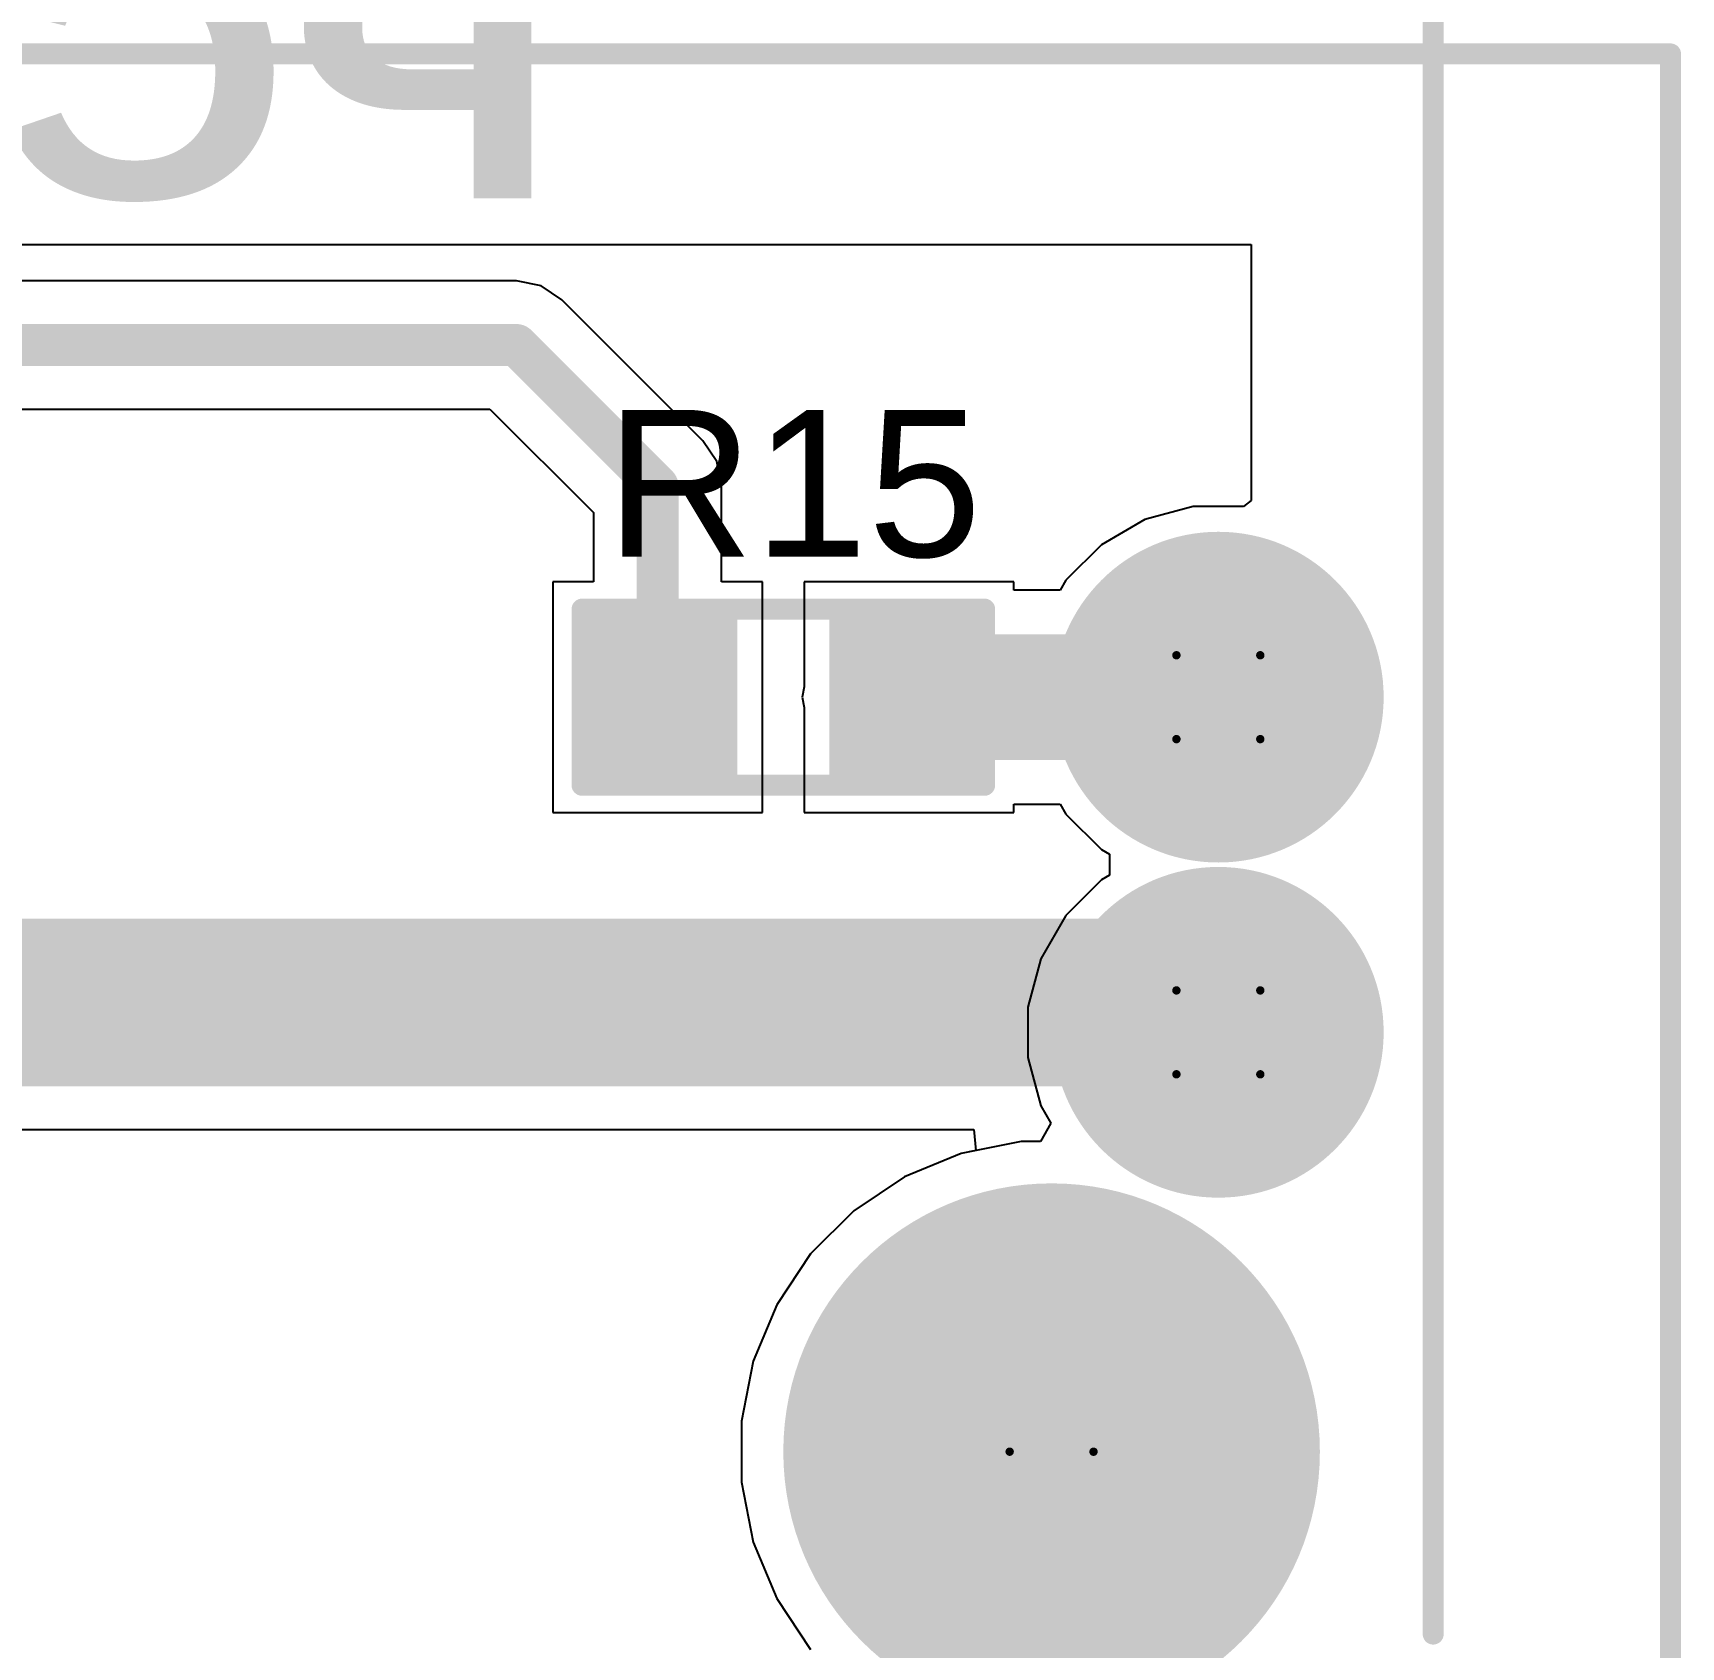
# Model space of a CAD drawing. Header units: inches. Extents: x -0.8 to 12, y -0.1 to 3.7.
# Drawn here: x 0.9087 to 1.3017, y 1.5745 to 1.9594 of the extents above; entities that cross this region are included whole.
import ezdxf

# ---------------------------------------------------------------- set-up
doc = ezdxf.new("R2010")
doc.units = ezdxf.units.IN
doc.header["$MEASUREMENT"] = 0
for name, color, linetype in [('Board Outline', 216, 'Continuous'), ('Bottom Layer', 5, 'Continuous'), ('Bottom Overlay', 54, 'Continuous'), ('Bottom Solder', 6, 'Continuous'), ('Drill Drawing', 1, 'Continuous'), ('Multi-Layer', 9, 'Continuous'), ('Pad Holes', 156, 'Continuous'), ('Top Layer', 1, 'Continuous'), ('Top Overlay', 2, 'Continuous'), ('Top Paste', 8, 'Continuous'), ('Top Solder', 216, 'Continuous')]:
    doc.layers.add(name, color=color, linetype=linetype)
doc.styles.add('Arial', font='', dxfattribs={"height": 0.2})
doc.styles.add('Arial Black_Bold', font='', dxfattribs={"height": 0.2})
doc.styles.get('Arial').set_extended_font_data('Arial')
doc.styles.get('Arial Black_Bold').set_extended_font_data('Arial Black', bold=True)

# ---------------------------------------------------------------- blocks, each defined once
blk = doc.blocks.new('ARJM11D7_114_AB_EW2_B_5')
at = {"layer": 'Bottom Layer'}
h = blk.add_hatch(color=5, dxfattribs=at)
edge = h.paths.add_edge_path()
edge.add_arc((0.26476, 0.26142), 0.03543, 0, 360)
h = blk.add_hatch(color=5, dxfattribs=at)
edge = h.paths.add_edge_path()
edge.add_arc((0.26476, 0.1815), 0.03543, 0, 360)
at = {"layer": 'Bottom Solder'}
h = blk.add_hatch(color=6, dxfattribs=at)
edge = h.paths.add_edge_path()
edge.add_arc((0.26476, 0.26142), 0.03943, 0, 360)
h = blk.add_hatch(color=6, dxfattribs=at)
edge = h.paths.add_edge_path()
edge.add_arc((0.26476, 0.1815), 0.03943, 0, 360)
h = blk.add_hatch(color=6, dxfattribs=at)
edge = h.paths.add_edge_path()
edge.add_arc((0.225, 0.0815), 0.004, 0, 360)
at = {"layer": 'Multi-Layer'}
h = blk.add_hatch(color=9, dxfattribs=at)
edge = h.paths.add_edge_path()
edge.add_arc((0.26476, 0.26142), 0.03543, 0, 360)
h = blk.add_hatch(color=9, dxfattribs=at)
edge = h.paths.add_edge_path()
edge.add_arc((0.26476, 0.1815), 0.03543, 0, 360)
at = {"layer": 'Pad Holes'}
h = blk.add_hatch(color=7, dxfattribs=at)
edge = h.paths.add_edge_path()
edge.add_arc((0.26476, 0.26142), 0.02047, 0, 360)
h = blk.add_hatch(color=7, dxfattribs=at)
edge = h.paths.add_edge_path()
edge.add_arc((0.26476, 0.1815), 0.02047, 0, 360)
h = blk.add_hatch(color=7, dxfattribs=at)
edge = h.paths.add_edge_path()
edge.add_arc((0.225, 0.0815), 0.06398, 0, 360)
at = {"layer": 'Top Layer'}
h = blk.add_hatch(color=1, dxfattribs=at)
edge = h.paths.add_edge_path()
edge.add_arc((0.26476, 0.26142), 0.03543, 0, 360)
h = blk.add_hatch(color=1, dxfattribs=at)
edge = h.paths.add_edge_path()
edge.add_arc((0.26476, 0.1815), 0.03543, 0, 360)
at = {"layer": 'Top Solder'}
h = blk.add_hatch(color=216, dxfattribs=at)
edge = h.paths.add_edge_path()
edge.add_arc((0.26476, 0.26142), 0.03943, 0, 360)
h = blk.add_hatch(color=216, dxfattribs=at)
edge = h.paths.add_edge_path()
edge.add_arc((0.26476, 0.1815), 0.03943, 0, 360)
h = blk.add_hatch(color=216, dxfattribs=at)
edge = h.paths.add_edge_path()
edge.add_arc((0.225, 0.0815), 0.004, 0, 360)
at = {"layer": 'Bottom Overlay'}
blk.add_lwpolyline([(0.316, 0.038, 0.005, 0.005, 0), (0.316, 0.509, 0.005, 0.005, 0)], format="xyseb", dxfattribs=at)
blk.add_lwpolyline([(0.31475, 0.038, 0.0025, 0.0025, 1), (0.31725, 0.038, 0.0025, 0.0025, 1)], format="xyseb", close=True, dxfattribs=at)
at = {"layer": 'Bottom Overlay', "style": 'Arial Black_Bold', "text_generation_flag": 2}
blk.add_text('PCB Edge', height=0.06, rotation=360, dxfattribs=at).set_placement((0.10739, 0.38034))
blk = doc.blocks.new('RES_0603_39')
at = {"layer": 'Top Layer'}
for points in [[(-0.015, 0.0175), (-0.015, -0.0175), (-0.045, -0.0175), (-0.045, 0.0175)], [(0.045, 0.0175), (0.045, -0.0175), (0.015, -0.0175), (0.015, 0.0175)]]:
    blk.add_hatch(color=1, dxfattribs=at).paths.add_polyline_path(points)
at = {"layer": 'Top Paste'}
for points in [[(-0.015, 0.0175), (-0.015, -0.0175), (-0.045, -0.0175), (-0.045, 0.0175)], [(0.045, 0.0175), (0.045, -0.0175), (0.015, -0.0175), (0.015, 0.0175)]]:
    blk.add_hatch(color=8, dxfattribs=at).paths.add_polyline_path(points)
at = {"layer": 'Top Solder'}
for points in [[(-0.011, 0.0215), (-0.011, -0.0215), (-0.049, -0.0215), (-0.049, 0.0215)], [(0.049, 0.0215), (0.049, -0.0215), (0.011, -0.0215), (0.011, 0.0215)]]:
    blk.add_hatch(color=216, dxfattribs=at).paths.add_polyline_path(points)
at = {"layer": 'Top Overlay'}
for points in [[(-0.048, 0.021, 0.005, 0.005, 0), (-0.048, -0.021, 0.005, 0.005, 0)], [(0.048, 0.021, 0.005, 0.005, 0), (-0.048, 0.021, 0.005, 0.005, 0)], [(0.048, 0.021, 0.005, 0.005, 0), (0.048, -0.021, 0.005, 0.005, 0)], [(0.048, -0.021, 0.005, 0.005, 0), (-0.048, -0.021, 0.005, 0.005, 0)]]:
    blk.add_lwpolyline(points, format="xyseb", dxfattribs=at)
for points in [[(-0.04925, 0.021, 0.0025, 0.0025, 1), (-0.04675, 0.021, 0.0025, 0.0025, 1)], [(-0.04925, 0.021, 0.0025, 0.0025, 1), (-0.04675, 0.021, 0.0025, 0.0025, 1)], [(0.04675, 0.021, 0.0025, 0.0025, 1), (0.04925, 0.021, 0.0025, 0.0025, 1)], [(0.04675, 0.021, 0.0025, 0.0025, 1), (0.04925, 0.021, 0.0025, 0.0025, 1)], [(-0.04925, -0.021, 0.0025, 0.0025, 1), (-0.04675, -0.021, 0.0025, 0.0025, 1)], [(-0.04925, -0.021, 0.0025, 0.0025, 1), (-0.04675, -0.021, 0.0025, 0.0025, 1)], [(0.04675, -0.021, 0.0025, 0.0025, 1), (0.04925, -0.021, 0.0025, 0.0025, 1)], [(0.04675, -0.021, 0.0025, 0.0025, 1), (0.04925, -0.021, 0.0025, 0.0025, 1)]]:
    blk.add_lwpolyline(points, format="xyseb", close=True, dxfattribs=at)

msp = doc.modelspace()

# ---------------------------------------------------------------- linework, layer by layer
at = {"layer": 'Board Outline'}
for points in [[(0, 1.95441, 0.005, 0.005, 0), (1.29921, 1.95441, 0.005, 0.005, 0)], [(0, 1.95441, 0.005, 0.005, 0), (1.29921, 1.95441, 0.005, 0.005, 0)], [(1.29921, 0, 0.005, 0.005, 0), (1.29921, 1.95441, 0.005, 0.005, 0)], [(1.29921, 1.95441, 0.005, 0.005, 0), (1.29921, 1.95441, 0.005, 0.005, 0)]]:
    msp.add_lwpolyline(points, format="xyseb", dxfattribs=at)
msp.add_lwpolyline([(1.29796, 1.95441, 0.0025, 0.0025, 1), (1.30046, 1.95441, 0.0025, 0.0025, 1)], format="xyseb", close=True, dxfattribs=at)
msp.add_lwpolyline([(1.29796, 1.95441, 0.0025, 0.0025, 1), (1.30046, 1.95441, 0.0025, 0.0025, 1)], format="xyseb", close=True, dxfattribs=at)
msp.add_lwpolyline([(1.29796, 1.95441, 0.0025, 0.0025, 1), (1.30046, 1.95441, 0.0025, 0.0025, 1)], format="xyseb", close=True, dxfattribs=at)
msp.add_lwpolyline([(1.29796, 1.95441, 0.0025, 0.0025, 1), (1.30046, 1.95441, 0.0025, 0.0025, 1)], format="xyseb", close=True, dxfattribs=at)
msp.add_lwpolyline([(1.29796, 1.95441, 0.0025, 0.0025, 1), (1.30046, 1.95441, 0.0025, 0.0025, 1)], format="xyseb", close=True, dxfattribs=at)
at = {"layer": 'Bottom Layer'}
for p, q in [((0.72019, 1.69793), (1.13303, 1.69793)), ((1.13303, 1.69793), (1.13353, 1.69293)), ((1.13004, 1.69224), (1.11657, 1.68666)), ((1.13353, 1.69293), (1.13004, 1.69224)), ((1.11657, 1.68666), (1.10446, 1.67856)), ((1.10446, 1.67856), (1.09415, 1.66826)), ((1.09415, 1.66826), (1.08606, 1.65614)), ((1.08606, 1.65614), (1.08048, 1.64268)), ((1.08048, 1.64268), (1.07764, 1.62839)), ((1.07764, 1.62839), (1.07764, 1.61382)), ((1.07764, 1.61382), (1.08048, 1.59952)), ((1.08048, 1.59952), (1.08606, 1.58606)), ((1.08606, 1.58606), (1.09415, 1.57395))]:
    msp.add_line(p, q, dxfattribs=at)
for points in [[(0.66185, 1.72819, 0.04, 0.04, 0), (1.17594, 1.72819, 0.04, 0.04, 0)], [(1.17594, 1.72819, 0.04, 0.04, 0), (1.18303, 1.7211, 0.04, 0.04, 0)], [(1.18303, 1.7211, 0.04, 0.04, 0), (1.19138, 1.7211, 0.04, 0.04, 0)]]:
    msp.add_lwpolyline(points, format="xyseb", dxfattribs=at)
for points in [[(1.16594, 1.72819, 0.02, 0.02, 1), (1.18594, 1.72819, 0.02, 0.02, 1)], [(1.16594, 1.72819, 0.02, 0.02, 1), (1.18594, 1.72819, 0.02, 0.02, 1)], [(1.17303, 1.7211, 0.02, 0.02, 1), (1.19303, 1.7211, 0.02, 0.02, 1)], [(1.17303, 1.7211, 0.02, 0.02, 1), (1.19303, 1.7211, 0.02, 0.02, 1)], [(1.18138, 1.7211, 0.02, 0.02, 1), (1.20138, 1.7211, 0.02, 0.02, 1)]]:
    msp.add_lwpolyline(points, format="xyseb", close=True, dxfattribs=at)
at = {"layer": 'Drill Drawing'}
for points in [[(1.18138, 1.81102, 0.002, 0.002, 0), (1.20138, 1.81102, 0.002, 0.002, 0)], [(1.18138, 1.79102, 0.002, 0.002, 0), (1.18138, 1.81102, 0.002, 0.002, 0)], [(1.20138, 1.79102, 0.002, 0.002, 0), (1.20138, 1.81102, 0.002, 0.002, 0)], [(1.18138, 1.79102, 0.002, 0.002, 0), (1.20138, 1.79102, 0.002, 0.002, 0)], [(1.18138, 1.7311, 0.002, 0.002, 0), (1.20138, 1.7311, 0.002, 0.002, 0)], [(1.18138, 1.7111, 0.002, 0.002, 0), (1.18138, 1.7311, 0.002, 0.002, 0)], [(1.20138, 1.7111, 0.002, 0.002, 0), (1.20138, 1.7311, 0.002, 0.002, 0)], [(1.18138, 1.7111, 0.002, 0.002, 0), (1.20138, 1.7111, 0.002, 0.002, 0)]]:
    msp.add_lwpolyline(points, format="xyseb", dxfattribs=at)
for points in [[(1.18088, 1.81102, 0.001, 0.001, 1), (1.18188, 1.81102, 0.001, 0.001, 1)], [(1.18088, 1.81102, 0.001, 0.001, 1), (1.18188, 1.81102, 0.001, 0.001, 1)], [(1.20088, 1.81102, 0.001, 0.001, 1), (1.20188, 1.81102, 0.001, 0.001, 1)], [(1.20088, 1.81102, 0.001, 0.001, 1), (1.20188, 1.81102, 0.001, 0.001, 1)], [(1.18088, 1.79102, 0.001, 0.001, 1), (1.18188, 1.79102, 0.001, 0.001, 1)], [(1.18088, 1.79102, 0.001, 0.001, 1), (1.18188, 1.79102, 0.001, 0.001, 1)], [(1.20088, 1.79102, 0.001, 0.001, 1), (1.20188, 1.79102, 0.001, 0.001, 1)], [(1.20088, 1.79102, 0.001, 0.001, 1), (1.20188, 1.79102, 0.001, 0.001, 1)], [(1.18088, 1.7311, 0.001, 0.001, 1), (1.18188, 1.7311, 0.001, 0.001, 1)], [(1.18088, 1.7311, 0.001, 0.001, 1), (1.18188, 1.7311, 0.001, 0.001, 1)], [(1.20088, 1.7311, 0.001, 0.001, 1), (1.20188, 1.7311, 0.001, 0.001, 1)], [(1.20088, 1.7311, 0.001, 0.001, 1), (1.20188, 1.7311, 0.001, 0.001, 1)], [(1.18088, 1.7111, 0.001, 0.001, 1), (1.18188, 1.7111, 0.001, 0.001, 1)], [(1.18088, 1.7111, 0.001, 0.001, 1), (1.18188, 1.7111, 0.001, 0.001, 1)], [(1.20088, 1.7111, 0.001, 0.001, 1), (1.20188, 1.7111, 0.001, 0.001, 1)], [(1.20088, 1.7111, 0.001, 0.001, 1), (1.20188, 1.7111, 0.001, 0.001, 1)], [(1.16161, 1.6211, 0.002, 0.002, 1), (1.14161, 1.6211, 0.002, 0.002, 1)], [(1.14111, 1.6211, 0.001, 0.001, 1), (1.14211, 1.6211, 0.001, 0.001, 1)], [(1.16111, 1.6211, 0.001, 0.001, 1), (1.16211, 1.6211, 0.001, 0.001, 1)]]:
    msp.add_lwpolyline(points, format="xyseb", close=True, dxfattribs=at)
at = {"layer": 'Top Layer'}
for p, q in [((0.54329, 1.909), (1.19923, 1.909)), ((1.19923, 1.909), (1.19923, 1.84789)), ((1.024, 1.90029), (0.61383, 1.90029)), ((1.02985, 1.89913), (1.024, 1.90029)), ((1.03481, 1.89581), (1.02985, 1.89913)), ((1.06845, 1.86218), (1.03481, 1.89581)), ((0.80246, 1.86971), (1.01767, 1.86971)), ((1.01767, 1.86971), (1.04234, 1.84503)), ((1.07177, 1.85722), (1.06845, 1.86218)), ((1.07293, 1.85136), (1.07177, 1.85722)), ((1.07293, 1.82852), (1.07293, 1.85136)), ((1.19923, 1.84789), (1.19736, 1.84646)), ((1.04234, 1.84503), (1.04234, 1.82852)), ((1.17384, 1.84336), (1.16348, 1.83738)), ((1.1854, 1.84646), (1.17384, 1.84336)), ((1.19736, 1.84646), (1.1854, 1.84646)), ((1.16348, 1.83738), (1.15502, 1.82892)), ((1.04234, 1.82852), (1.03264, 1.82852)), ((1.03264, 1.82852), (1.03264, 1.77352)), ((1.08264, 1.82852), (1.07293, 1.82852)), ((1.08264, 1.77352), (1.08264, 1.82852)), ((1.14264, 1.82852), (1.09264, 1.82852)), ((1.09264, 1.82852), (1.09264, 1.80349)), ((1.14264, 1.82651), (1.14264, 1.82852)), ((1.15502, 1.82892), (1.15363, 1.82651)), ((1.15363, 1.82651), (1.14264, 1.82651)), ((1.09264, 1.80349), (1.09215, 1.80102)), ((1.09215, 1.80102), (1.09264, 1.79856)), ((1.09264, 1.79856), (1.09264, 1.77352)), ((1.03264, 1.77352), (1.08264, 1.77352)), ((1.09264, 1.77352), (1.14264, 1.77352)), ((1.14264, 1.77352), (1.14264, 1.77553)), ((1.14264, 1.77553), (1.15363, 1.77553)), ((1.15363, 1.77553), (1.15502, 1.77313)), ((1.15502, 1.77313), (1.16348, 1.76467)), ((1.16348, 1.76467), (1.1654, 1.76356)), ((1.1654, 1.76356), (1.1654, 1.75856)), ((1.16348, 1.75746), (1.15502, 1.749)), ((1.1654, 1.75856), (1.16348, 1.75746)), ((1.15502, 1.749), (1.14904, 1.73864)), ((1.14904, 1.73864), (1.14594, 1.72708)), ((1.14594, 1.72708), (1.14594, 1.71512)), ((1.14594, 1.71512), (1.14904, 1.70357)), ((1.14904, 1.70357), (1.15144, 1.69941)), ((1.15144, 1.69941), (1.14894, 1.69508)), ((1.14433, 1.69508), (1.13004, 1.69224)), ((1.14894, 1.69508), (1.14433, 1.69508)), ((1.13004, 1.69224), (1.11657, 1.68666)), ((1.11657, 1.68666), (1.10446, 1.67856)), ((1.10446, 1.67856), (1.09415, 1.66826)), ((1.09415, 1.66826), (1.08606, 1.65614)), ((1.08606, 1.65614), (1.08048, 1.64268)), ((1.08048, 1.64268), (1.07764, 1.62839)), ((1.07764, 1.62839), (1.07764, 1.61382)), ((1.07764, 1.61382), (1.08048, 1.59952)), ((1.08048, 1.59952), (1.08606, 1.58606)), ((1.08606, 1.58606), (1.09415, 1.57395))]:
    msp.add_line(p, q, dxfattribs=at)
for points in [[(0.61383, 1.885, 0.01, 0.01, 0), (1.024, 1.885, 0.01, 0.01, 0)], [(1.024, 1.885, 0.01, 0.01, 0), (1.05764, 1.85136, 0.01, 0.01, 0)], [(1.05764, 1.80102, 0.01, 0.01, 0), (1.05764, 1.85136, 0.01, 0.01, 0)], [(1.11764, 1.80102, 0.03, 0.03, 0), (1.19138, 1.80102, 0.03, 0.03, 0)]]:
    msp.add_lwpolyline(points, format="xyseb", dxfattribs=at)
for points in [[(1.0215, 1.885, 0.005, 0.005, 1), (1.0265, 1.885, 0.005, 0.005, 1)], [(1.0215, 1.885, 0.005, 0.005, 1), (1.0265, 1.885, 0.005, 0.005, 1)], [(1.05514, 1.85136, 0.005, 0.005, 1), (1.06014, 1.85136, 0.005, 0.005, 1)], [(1.05514, 1.85136, 0.005, 0.005, 1), (1.06014, 1.85136, 0.005, 0.005, 1)], [(1.11014, 1.80102, 0.015, 0.015, 1), (1.12514, 1.80102, 0.015, 0.015, 1)], [(1.18388, 1.80102, 0.015, 0.015, 1), (1.19888, 1.80102, 0.015, 0.015, 1)], [(1.05514, 1.80102, 0.005, 0.005, 1), (1.06014, 1.80102, 0.005, 0.005, 1)]]:
    msp.add_lwpolyline(points, format="xyseb", close=True, dxfattribs=at)

# ---------------------------------------------------------------- block references
msp.add_blockref('ARJM11D7_114_AB_EW2_B_5', (0.92661, 1.53961))
at = {"rotation": 180}
msp.add_blockref('RES_0603_39', (1.08764, 1.80102), dxfattribs=at)

# ---------------------------------------------------------------- texts
at = {"layer": 'Top Overlay', "style": 'Arial'}
msp.add_text('R15', height=0.035, dxfattribs=at).set_placement((1.04526, 1.83451))

doc.saveas('drawing.dxf')
